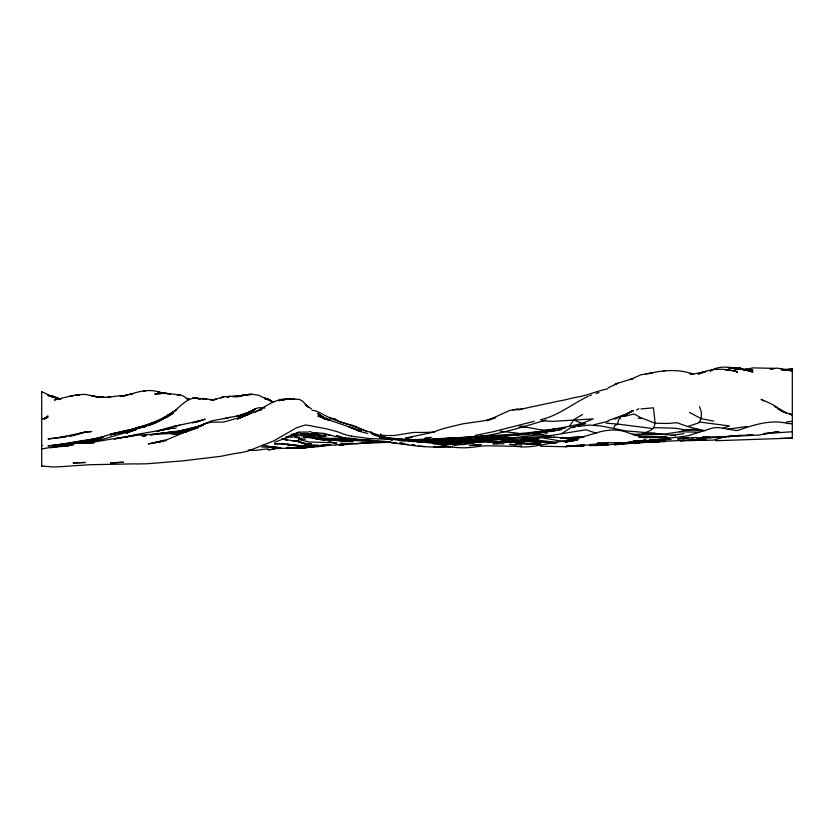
<?xml version="1.0" encoding="UTF-8"?>
<svg xmlns="http://www.w3.org/2000/svg" width="834" height="834" viewBox="0 0 834 834"><rect width="100%" height="100%" fill="white"/><g stroke="black" fill="none" stroke-linecap="round" stroke-linejoin="round"><path stroke-width="1.25" d="M315.825 439.018L353.136 441.801M632.318 434.42L642.19 434.045L650.353 430.5L653.825 427.644L655.149 423.224L653.439 407.816L641.002 408.931M577.67 426.539L589.096 425.048L601.231 426.018L613.709 428.478L614.595 425.715L617.629 424.089L653.178 428.593M699.559 406.658L701.467 412.642L701.206 418.637L698.767 422.828L687.758 426.581L677.062 422.713L667.627 423.474L655.149 423.224L643.129 418.595L638.281 418.209M478.758 442.166L439.56 442.03L442.333 442.124L440.759 441.28L441.061 440.769M540.098 433.638L518.977 434.524L514.244 434.076L538.076 431.731L569.57 426.351L573.615 419.856L582.57 414.488M497.95 441.791L510.846 439.289L529.454 439.101M553.943 431.261L528.808 432.94L536.585 432.241M479.717 436.808L481.041 435.484M528.808 432.94L552.4 431.126L555.131 428.593L561.355 429.176M620.798 417.834L618.515 419.804L617.629 424.089L606.203 423.151M44.41 418.897L48.028 415.978L43.806 419.033M474.942 439.07C503.851 436.776 532.926 439.497 561.553 433.722L570.664 427.811L575.335 426.956M255.475 412.038C266.38 406.033 276.878 397.484 290.19 399.006L279.244 400.257M173.68 411.725L176.787 409.546M693.002 438.017L689.562 440.143L680.419 440.779L713.581 440.102L721.41 437.944M472.972 442.468L469.834 441.551L442.333 442.124M154.717 423.359L167.363 415.812L154.717 423.213L148.452 425.517L167.363 417.021L173.68 412.945L161.035 420.023L148.452 425.653M608.142 387.873L617.629 383.286L633.267 378.448L630.15 379.606L641.127 374.716L652.198 373.173L645.87 373.632M44.859 418.845L48.028 417.125L41.7 419.095M175.755 410.276L161.035 419.815L129.593 431.72L135.932 429.625L104.25 438.851L85.287 443.334L91.604 441.864L85.287 443.104L91.604 443.104C78.907 440.633 66.887 446.586 54.314 447.139L56.827 446.93M238.555 416.771L249.137 412.048L236.439 416.427L242.798 414.957L255.475 408.816L249.137 412.465L255.475 408.712L258.655 407.753L265.035 408.055M698.089 373.893L706.002 371.547L693.335 374.091L690.177 373.903L693.335 374.237L690.177 373.392L693.335 374.32C679.283 368.795 663.499 370.077 649.029 373.455M433.211 443.782L443 442.479L468.312 443.261M636.623 409.921L638.907 408.764M259.718 410.578L261.834 409.536M443 442.479L439.56 442.03M126.424 433.044L135.932 428.801L142.249 426.956M161.035 420.232L154.717 423.213L148.452 424.944L154.717 422.609L142.249 426.737L148.452 425.194L110.588 434.441L128.54 430.396C111.798 432.502 96.598 439.601 80.293 443.396M698.611 374.091C710.495 368.034 725.038 368.096 737.485 372.006L734.327 370.723L725.59 370.035M129.593 431.824L126.424 433.19L135.932 429.27L129.593 431.449L135.932 429.791M149.703 434.848C168.291 431.783 187.723 431.564 205.174 423.755L192.529 429.75L205.174 423.557L211.513 422.202L223.762 422.056L242.798 416.625L237.492 418.897M254.422 410.484L242.798 414.957L211.513 420.909L167.363 439.539L148.452 443.949L161.035 441.28L154.717 442.739L161.035 441.926M130.646 431.387L135.932 429.166M622.8 416.52L626.344 415.061M485.482 436.015L460.556 437.475M287.209 437.485L274.532 442.27M545.884 419.929C525.806 426.32 505.446 432.314 484.575 435.911M614.47 419.148L627.032 413.935L633.267 410.432L627.032 413.81L633.267 410.589L627.032 413.779L608.142 420.607M301.71 438.079L298.353 439.351L309.237 442.01L336.821 442.833M596.133 393.565L599.041 392.48M588.293 396.213C572.322 403.833 558.446 415.707 540.62 419.679M261.834 409.119L237.492 418.856L249.137 414.123M156.823 431.449C172.429 425.403 189.318 423.933 205.174 419.137L198.846 421.504L192.529 422.796L198.846 421.034L194.635 422.452M299.197 432.189L293.172 434.337L299.197 432.189L308.372 432.054M482.375 438.674L486.858 437.089L528.568 434.389M73.027 435.817L85.287 432.085L91.604 431.543L85.287 432.085L60.601 437.266L66.908 436.463L48.028 438.945L64.385 437.141M239.608 396.254L242.798 395.149L252.306 394.388L249.137 394.263L236.439 396.619L242.798 395.566L223.762 396.734L214.661 399.622L216.235 399.09L213.087 399.913L209.918 399.632L214.661 399.767M723.005 428.176L729.489 425.945L699.173 421.983M589.784 395.691L591.379 395.16M128.54 430.198L117.969 433.169C137.235 427.8 157.042 423.234 173.68 411.475L167.363 415.582C178.174 411.277 187.15 393.596 200.431 399.277L197.293 398.318L213.087 399.705M278.723 400.81L287.209 398.986L299.197 399.319L302.221 400.873L308.372 407.138L305.254 404.511L311.489 408.983M743.751 369.879L752.956 367.888L774.536 368.357L771.221 368.962M119.033 433.169L128.54 430.407M115.863 433.565L113.747 434.107L123.255 431.658M148.452 424.704L136.984 428.113M743.751 369.921L746.878 368.993L743.125 370.004M133.815 429.051L145.971 426.372L129.593 430.104L135.932 428.509M173.68 432.575L203.069 425.246M50.123 447.837L60.601 445.627L73.027 444.282L54.314 446.836M113.747 434.014L123.255 431.741M179.894 431.074L173.68 432.377L197.585 427.946L179.894 431.532L167.363 433.034L173.68 432.46L192.529 428.03M584.978 423.682L571.926 427.331M86.34 442.583L91.604 441.103M162.098 441.634L166.31 440.467M125.371 431.459L128.54 430.594M223.762 418.772L230.111 417.25M179.894 431.731L197.585 427.998L192.529 428.864M518.79 409.901L521.167 409.275M104.25 436.401L91.604 439.57L102.989 437.256M624.051 416.531L634.028 413.956L642.138 418.449M521.959 408.91L509.751 410.422L487.129 420.722L495.657 417.553L484.106 420.763L462.891 423.818L443.865 428.436L431.168 432.658L405.793 438.017M521.959 409.077L525.931 408.118A101.258 101.258 0 0 1 529.1 407.43L559.239 400.977A91.813 91.813 0 0 0 567.172 399.35L571.926 398.152A90.969 90.969 0 0 1 574.303 397.609C585.802 396.233 596.393 391.042 607.611 388.884M161.035 430.584L165.257 429.52M124.308 437.339C146.242 432.492 169.344 435.984 191.257 430.323M142.249 427.279L145.971 426.362M593.85 424.819L608.278 421.274M173.68 428.613L176.172 427.998M124.308 437.433L135.932 434.566L173.68 428.009L167.363 428.999M289.586 447.483L288.001 447.848A31.515 31.515 0 0 1 285.603 448.244L275.314 448.588A95.503 95.503 0 0 0 272.958 448.609M569.57 426.351L582.007 423.37L593.255 418.897L552.723 421.358L541.485 420.732M609.174 444.605L617.358 444.178M186.18 430.063L173.68 432.523L178.653 431.876M559.03 429.583L565.254 428.123M79.042 433.555L85.287 432.095M534.271 421.285L492.894 431.772L475.015 435.473M41.7 448.973L54.314 446.701L73.027 444.866M202.641 425.225L192.529 427.978L198.846 426.57M511.075 439.581C497.471 440.31 483.459 437.006 470.136 440.842L469.834 441.551L497.2 441.54M396.369 439.278L434.962 440.821L455.437 439.893L457.908 439.351L459.169 437.933L493.436 436.672M119.45 432.815L116.916 433.263L123.255 431.856L110.588 433.941M123.255 437.548L135.932 435.067L86.548 443.208M389.228 441.509C372.454 442.52 355.805 443.146 338.979 445.377M770.116 369.128L777.33 368.128L792.3 370.89L781.385 369.431M96.661 438.757L85.287 440.675M249.137 412.257L251.67 411.725M97.922 438.319L102.989 437.287M173.68 426.497L179.894 425.246M653.825 427.644L675.415 428.228L685.517 429.906L705.011 430.646L697.172 429.051L685.517 429.906L680.023 431.731L663.635 434.233L634.142 435.317M116.916 433.294L123.255 432.033M81.544 443.188L85.287 442.447L80.293 443.334M186.18 431.97L173.68 434.399L186.18 431.97L171.158 434.17M432.825 439.028C441.176 440.269 449.172 437.224 457.449 437.86M712.319 370.223L710.214 370.88C719.429 365.146 730.636 367.106 740.623 369.316L728.092 367.815M114.383 439.226L116.916 438.726M97.922 438.142L56.827 444.96M688.78 440.581L692.501 439.872M561.553 433.722L585.968 429.791L596.247 433.159M119.45 438.257L121.993 437.787M715.489 440.738L792.3 438.1L792.3 368.909L787.619 369.816L792.3 369.087M410.099 439.852C430.417 438.872 451.017 441.259 471.418 439.445L455.437 439.893M471.22 443.302L473.503 442.875M69.358 436.474L71.807 436.036M330.118 445.127L317.785 446.732L287.209 448.108L293.172 447.921L287.209 447.483L305.254 447.973L317.785 445.992L287.209 447.9L302.825 447.431M63.123 445.669L73.027 444.616M658.537 439.257L668.68 439.07L645.87 441.822L669.942 439.007L649.665 439.549M54.314 445.095L48.028 445.846L79.042 443.021L60.601 444.574L84.036 440.873M66.908 443.646L85.287 440.435M645.87 440.018L627.032 442.708L645.87 440.571M633.267 441.53C621.424 444.386 609.216 441.478 597.29 443.427L600.782 443.229M535.386 438.653L505.331 442.447L501.661 442.145L534.073 439.695L557.352 442.5M706.325 439.925L693.794 439.925M143.49 435.859L145.971 435.452L142.249 435.723L145.971 435.4M565.254 441.989L577.597 439.862L565.254 441.989L577.597 439.925L573.875 440.477M405.793 438.33L412.142 437.308L405.793 438.09M424.829 438.413L431.168 437.391L424.829 438.309M551.128 436.119C533.541 432.085 513.452 441.228 495.938 436.641M614.47 444.293L639.553 442.864L652.198 440.863M465.935 443.177L470.501 442.458L441.123 442.343M683.849 433.68L671.214 435.265M552.4 431.126L561.292 429.791M728.092 429.103L746.878 426.528M633.267 443.125L658.537 440.154L664.875 440.081M683.473 438.747L687.08 438.204M537.388 433.857L543.268 434.347M654.336 441.52L659.35 441.53M66.908 445.794L70.588 445.22M328.888 444.887L317.785 446.346L305.254 446.649L317.785 445.742M531.477 439.268L542.1 437.735L563.93 441.645M311.489 445.366L314.011 445.002M505.331 442.447L538.566 440.112M615.127 444.71L618.797 444.178M621.236 443.834L624.895 443.313M60.601 446.638L65.646 445.929M664.875 439.674L669.942 439.111M744.376 369.952L746.878 369.608M518.998 440.738L521.448 440.404M639.553 441.207L633.267 441.092L645.87 440.331L633.267 441.405L658.537 439.852L652.198 439.799L671.214 439.487M150.964 434.983L154.717 434.493M519.144 427.175C531.07 425.997 542.715 433.117 555.131 428.593M116.916 438.152L123.255 437.36M583.81 444.71L565.254 446.722L540.62 446.221M528.871 439.403L532.738 438.924M577.597 445.387L565.254 446.722M512.858 441.53L515.318 441.228M235.647 453.415L224.554 455.541A47.632 47.632 0 0 1 217.403 456.709L183.303 460.816L148.431 463.662A83.129 83.129 0 0 1 146.044 463.798L137.318 463.933A98.193 98.193 0 0 1 134.138 463.86L90.51 464.705L72.287 465.862A105.178 105.178 0 0 1 69.91 466.06L58.797 466.779A73.621 73.621 0 0 1 51.645 466.842L41.7 466.05M307.746 445.804L299.197 446.211L287.209 444.147L293.172 445.366L280.829 443.73L274.532 443.74M614.47 444.803L629.524 443.302L627.032 443.407M512.691 409.671L518.79 409.369L515.62 409.327M792.3 431.751L763.642 433.68L778.998 431.605L758.513 435.098L728.092 436.536L740.623 435.358L721.827 437.454L709.171 437.589M712.789 437.443L689.562 440.143L664.385 441.342M786.452 421.983L792.3 421.347M660.372 437.381L664.99 436.88M501.661 441.363L503.611 441.155M663.291 370.89L664.875 370.723M328.888 444.97L319.015 445.658L330.118 445.262L299.197 445.929L311.489 445.763L302.825 445.804M577.597 445.502L571.405 446.159L583.81 445.168M143.49 435.796L145.971 435.546L142.249 435.796M444.845 439.018L469.73 437.068L518.091 435.098M91.604 443.208L94.127 442.958M291.149 434.358L315.554 433.607L318.963 434.368M86.548 443.292L91.604 442.802L85.287 443.094M489.516 441.78L476.662 442.406L463.381 444.616L454.467 444.762L461.577 444.157M304.045 447.295L287.209 448.108L304.045 447.305M450.871 440.143L443.532 440.727C422.734 442.281 402.217 437.933 381.451 438.038M664.875 441.634L640.814 442.145L652.198 441.332L633.267 442.958L658.537 441.78M608.142 445.189L589.784 445.669M439.695 438.705L433.659 439.111M501.338 441.937L512.483 440.915M416.145 439.935L422.546 439.56M633.736 442.614L636.217 442.385M734.327 435.911L721.827 436.755L725.59 436.62M792.3 368.941L781.385 369.587M161.035 432.992L173.68 432.179L167.363 432.46M442.281 445.825L446.138 445.492M452.57 444.939L459.002 444.386M746.878 435.4L752.956 434.889L740.623 435.452M544.936 433.232L547.354 433.023M477.173 439.247L455.802 441.019L443.532 440.727M242.798 395.149L252.306 394.315L258.655 395.253L271.384 401.467M319.015 445.648L330.118 444.929M522.136 439.07L538.118 438.017M493.457 441.593L500.932 441.53M561.094 438.152L584.394 436.714L561.084 438.184M349.446 438.319L329.711 438.413L303.201 437.12C326.938 439.654 351.218 438.017 375.102 440.665M453.811 437.683L415.249 440.185L397.849 439.518M434.722 432.033L433.93 432.095A79.918 79.918 0 0 1 431.553 432.231L422.035 432.471A95.722 95.722 0 0 1 419.648 432.46L414.894 432.429A36.925 36.925 0 0 0 412.517 432.575L394.273 435.515L375.237 435.452M696.505 437.975L702.833 437.506M656.775 441.905L660.58 441.624M377.646 441.613L357.671 443.74L340.428 443.271M513.723 440.8L517.539 440.519M638.917 437.058L645.641 436.62L653.564 437.475M489.391 435.734L515.11 434.139M497.168 436.557L508.187 435.765M635.779 441.353L639.553 441.071L627.032 442.75L614.47 443.115M658.537 440.071L662.342 439.799M691.449 437.84L696.505 437.475M66.908 443.99L54.314 444.793M564.931 438.267L568.642 438.006M589.784 444.616L608.142 443.146M389.749 441.968L316.68 439.132M386.382 441.697L363.52 442.479M432.596 439.122L437.454 438.809M643.452 437.767L660.736 437.235M481.072 444.501L469.24 445.512L481.072 444.689M573.875 445.742L566.484 445.971M296.185 440.696L305.254 443.459L311.489 443.657L305.254 444.042L295.58 440.727M308.997 445.804L305.254 446.044L317.785 445.293L305.254 445.961M403.792 440.331L447.045 444.48L461.16 443.615M664.875 439.289L667.409 439.132M299.197 447.514L305.254 447.139M533.604 434.087L537.68 433.836M488.307 435.765L494.353 436.318L518.977 434.524M475.797 442.458L479.602 442.239M642.19 434.045L654.961 433.315L675.686 435.744M597.29 443.417L599.615 443.281M633.267 442.958L639.553 442.604L629.524 442.729M469.99 439.341L472.461 439.205M486.889 435.869L469.73 437.068L470.324 437.412M427.852 439.289L415.395 439.904M560.438 437.673L563.94 437.485L574.324 439.664M369.806 440.018L349.071 439.174L345.088 439.747L349.884 440.915L341.7 441.009L335.883 439.956M467.394 443.261L469.782 443.135M502.172 441.447L504.622 441.322M293.172 399.069L287.209 398.902L294.673 399.048M436.526 438.986L500.515 437.11M780.113 438.444L792.3 438.1M683.849 438.423L677.542 438.715L690.177 437.683L677.542 438.59L683.849 438.799M311.489 443.573L305.254 443.844L299.197 441.999L305.254 443.844L311.489 443.657M336.446 445.127L323.936 445.147M467.582 443.261L470.157 443.156M288.845 435.848L317.431 435.567L326.271 436.192M498.409 443.511L492.894 443.719L503.976 443.824M380.45 442.103L390.521 441.749M274.532 443.938L280.829 443.73L299.197 445.575L287.209 444.564L293.172 445.158M293.172 447.712L287.209 447.9L293.172 447.889M728.092 367.658L740.623 368.284L752.956 371.985L748.098 371.182M412.684 439.601L427.738 439.226M666.668 436.453L639.198 437.162M440.759 441.28C459.597 441.165 478.601 439.164 497.366 441.217M487.609 441.853L530.966 441.697L555.559 442.677M441.269 441.467C422.598 443.365 404.261 438.694 385.662 438.621M514.912 440.769L517.288 440.717M412.809 441.019L422.119 440.957L433.326 442.614L442.698 442.635M487.629 442.447L490.173 442.395M404.292 440.644L420.211 441.144M584.071 445.137L590.222 445.043M450.204 447.18L437.516 447.358L418.48 446.263L386.747 442.103M482.969 439.299L514.349 438.934L507.114 437.642M543.81 437.402L556.309 437.297L568.538 438.34M698.871 432.179L679.574 431.751M447.045 444.48L453.342 444.449M589.784 444.991L608.142 445.022M489.037 441.603L510.127 441.853M388.696 442.291L363.697 443.313L361.549 442.27M433.326 442.614L417.813 441.968M645.87 441.843L652.198 441.853M399.444 443.302L403.249 443.313M566.484 446.002L583.81 445.867M578.786 438.747L566.484 438.705M424.829 446.617L418.48 445.992M186.18 398.704L189.349 398.746M399.423 440.613L405.553 440.654L398.516 439.945M417.792 441.728L427.79 441.791M437.516 446.888L443.865 447.16L433.711 446.617M440.039 442.083L418.47 441.04M454.144 444.011L438.965 443.448M325.416 439.622L319.922 439.528L313.157 438.236M379.751 437.808L409.14 440.571M314.637 432.544L323.936 433.43L336.446 436.797M286.323 437.099L292.63 437.245M501.547 441.864L519.384 441.895L524.117 442.823M515.62 444.772L509.751 444.397L521.959 444.981M261.834 447.066L274.532 447.285M458.137 439.393L460.232 439.476M520.03 426.195L525.107 426.403M302.825 445.721L305.254 445.815M303.743 437.61L306.151 437.714M285.999 437.131L288.199 437.224M530.966 441.697L556.247 443.052M746.878 369.681L752.956 369.994L734.327 368.816L738.1 369.149M348.195 438.236L355.826 438.632M313.334 438.048L322.821 438.538M300.647 434.014L312.072 434.712M521.167 446.743L516.413 446.419A105.178 105.178 0 0 0 514.036 446.294L487.077 445.794A98.829 98.829 0 0 0 480.718 446.253L471.992 447.316A82.107 82.107 0 0 1 452.164 447.055M308.736 434.285L322.372 435.139M518.957 433.326L500.275 431.22M521.959 443.521L515.62 443.104L528.308 444.147L540.62 443.949L528.308 443.938L515.62 442.687M781.385 369.712L786.452 370.046L781.385 369.347M396.911 443.135L386.747 441.832M792.3 423.808L789.391 423.609A45.985 45.985 0 0 1 787.63 423.432C771.002 419.293 754.113 424.735 738.507 430.24A16.18 16.18 0 0 1 736.12 430.563L719.44 427.696A23.196 23.196 0 0 0 712.288 428.113L688.509 435.629A38.239 38.239 0 0 1 686.142 436.046L675.04 437.485A38.833 38.833 0 0 1 667.909 437.642L662.352 437.131A53.512 53.512 0 0 0 655.201 437.068L644.088 437.537L636.165 435.275A71.078 71.078 0 0 0 629.034 433.117C616.92 428.05 604.514 429.833 592.547 434.097A63.655 63.655 0 0 0 590.17 434.712L577.482 438.423L536.241 445.804A68.617 68.617 0 0 1 521.167 446.899M654.961 433.315L625.74 430.876L613.709 428.478M376.405 440.759L385.485 441.405M400.987 440.602L403.468 440.779M299.197 438.872L305.254 439.32M402.999 440.269L389.509 439.351A105.668 105.668 0 0 1 387.132 439.257L368.899 438.538L351.448 436.088M338.76 437.256L346.068 437.86M161.035 393.679L154.717 394.055L164.215 393.127L179.894 394.878L183.032 395.879L187.765 399.027M343.295 445.2L337.999 444.699L327.71 440.644M338.854 437.391L345.776 438.058M261.834 445.398L268.214 446.034M268.214 446.451L280.829 447.691M299.197 441.374L293.172 440.769L299.197 441.447L296.789 440.832M408.326 444.574L400.716 443.344L403.249 443.636M299.197 441.593L282.101 439.143M291.17 434.941L297.519 435.619M409.233 441.05L414.144 441.572M585.447 423.745L582.007 423.37L573.615 419.856M312.041 410.255C320.496 410.943 326.584 418.543 334.987 418.689L337.874 420.92L392.418 440.008M330.118 435.16L323.936 434.347M406.398 439.299L438.403 441.52M317.16 435.056L325.229 436.005M399.444 443.188L403.249 443.678M248.344 449.933L253.89 450.381A27.042 27.042 0 0 0 256.267 450.308L261.834 449.578A95.503 95.503 0 0 1 268.214 448.859M274.532 447.066L280.829 447.9M570.55 439.455L574.407 439.977M410.891 441.311L413.393 441.655M417.146 442.156L419.648 442.489M379.272 437.746L384.38 438.444M307.902 435.953L318.275 437.402L321.288 436.589L317.431 435.567M294.246 436.735L296.591 437.068M60.601 399.205L54.314 396.609L48.028 395.493L60.601 399.205L57.452 398.673L59.548 399.006L57.452 398.861L54.314 400.028L73.027 395.441L82.17 394.482L85.287 394.378L97.922 397.099L101.091 397.349L91.604 395.785L97.922 397.099L104.25 397.307L101.091 397.391L110.588 397.318L107.419 397.255L120.086 395.743L123.255 396.119L120.086 395.931L124.839 395.712L128.009 394.93L123.255 395.837L132.762 393.638L129.593 394.565C139.591 391.021 150.808 388.592 161.035 392.71L157.887 392.116L164.215 393.606M411.558 440.832L398.464 439.601L375.331 435.557M320.35 439.518L325.26 440.269M412.142 444.96L414.675 445.356M531.8 432.856L535.803 433.503M328.888 419.846L317.785 415.957C332.151 421.295 347.1 425.726 361.372 431.814L349.092 426.998L355.378 428.832M713.706 421.118L701.206 418.637L689.541 412.486M323.936 418.929L328.888 419.94M266.619 399.006L265.035 398.662L268.214 399.111L273.479 402.29M362.436 432.085L367.731 433.43M371.099 433.576L391.897 440.008M687.758 426.581L697.172 429.051M379.084 436.411L388.394 439.122M361.372 430.803L355.378 429.197L361.372 430.938M792.3 414.779L783.272 411.808L786.452 412.924L780.113 410.119L783.272 411.339L771.773 404.063L761.077 399.33L763.642 400.946M424.829 438.548L426.508 439.038M435.661 443.98L433.19 443.219L445.033 445.763A83.973 83.973 0 0 0 452.174 447.003M342.774 437.756L336.446 435.515L342.774 437.986M309.445 431.418L315.554 433.607M330.118 419.763L323.936 417.521L317.785 413.581L323.936 417.73L317.785 413.31M330.024 418.126L341.502 422.358L353.679 425.653L366.449 431.47M324.968 418.626L328.064 419.804M53.272 397.338L48.028 395.212L59.548 398.944M285.082 439.278L287.209 440.185M55.367 397.849L58.505 399.225M52.219 396.463L41.7 391.73M265.035 397.912L268.214 399.34M268.214 399.528L273.479 402.384L268.214 399.34M321.882 417.136L323.936 418.23M372.923 434.233L374.581 435.16M385.621 438.924L382.879 437.329L380.408 434.045L384.495 436.974M370.942 431.668L372.027 432.877M523.043 438.872L523.908 440.05M553.693 436.484L554.11 437.652M41.7 391.584L41.7 466.352M41.7 445.627A43.921 43.921 0 0 1 42.253 445.564M351.448 436.078A45.526 45.526 0 0 1 343.504 434.055L338.76 432.231A53.032 53.032 0 0 0 336.383 431.407L327.647 429.124A111.058 111.058 0 0 0 324.478 428.478L307.037 425.121A14.699 14.699 0 0 0 304.65 425.173L296.716 427.738L273.75 440.863L249.929 450.329A28.116 28.116 0 0 1 247.552 451.152L242.006 452.424A97.786 97.786 0 0 1 235.647 453.425M617.629 383.275L614.47 384.662L617.629 383.286M161.035 429.906L156.823 431.689L161.035 429.948M223.762 396.734L220.781 397.891L223.762 396.828M702.833 372.245L700.727 373.048L702.833 372.287M116.916 432.836L110.588 434.994L116.916 432.877M96.869 439.372L92.657 440.759L96.869 439.382M712.319 370.056L710.214 370.744L712.319 370.129M101.091 438.1L97.922 439.038L101.091 438.1M142.249 426.372L135.932 428.05L142.249 426.435M230.111 396.369L226.931 397.172L230.111 396.4M186.18 431.324L179.894 432.794L186.18 431.334M73.027 395.712L69.973 396.421L73.027 395.712M194.124 397.922L192.529 398.287L194.124 397.922M200.431 398.694L198.846 399.038L200.431 398.767M245.967 394.691L242.798 395.358L245.967 394.732M282.413 399.517L280.829 399.799L284.008 399.632L282.413 399.517M236.439 396.192L233.27 396.755L239.608 396.494L236.439 396.192M69.358 445.439L66.908 445.877L69.358 445.439M145.356 390.75L143.802 391.01L145.356 390.76M69.358 445.273L66.908 445.606L69.358 445.283M203.579 398.506L202.005 398.673L206.738 398.944L203.579 398.506M443.865 446.628L437.516 447.285L443.865 446.628M274.532 449.151L268.214 449.776L274.532 449.151M721.827 437.183L709.171 437.339L721.827 437.183M79.042 462.63L73.027 463.037L85.287 462.474L79.042 462.63M123.255 462.234L110.588 462.87L123.255 462.234M709.171 436.62L702.833 437.026L709.171 436.62M305.254 447.785L299.197 448.129L305.254 447.785M79.042 395.17L76.04 395.149L79.042 395.17M583.81 445.846L577.597 445.794L583.81 445.856M266.619 398.798L265.035 398.777L266.619 398.798M60.601 399.069L57.452 398.944L60.601 399.069M179.894 394.816L176.808 394.691L179.894 394.878M299.197 437.631L294.381 437.339L299.197 437.631M161.035 392.585L157.887 392.345L161.035 392.585M164.215 393.429L161.035 393.158L164.215 393.429M299.197 441.551L293.172 441.009L299.197 441.551M287.209 439.56L282.101 439.059L287.209 439.56M197.293 398.152L195.719 397.985L197.293 398.162M293.172 399.298L290.19 398.944L293.172 399.298M170.522 393.867L167.363 393.492L170.522 393.95M740.623 368.305L734.327 367.492L740.623 368.305M167.363 393.627L164.215 393.189L167.363 393.627M414.675 445.293L412.142 444.866L414.675 445.314M361.372 431.241L357.776 430.542L361.372 431.241M739.362 369.118L734.327 368.138L739.362 369.16M287.209 439.768L283.383 439.018L287.209 439.768M54.314 396.755L51.166 396.014L54.314 396.755M792.3 414.873L789.371 413.935L792.3 414.873M737.485 371.901L734.327 370.765L737.485 371.901M780.113 409.577L777.33 408.379L783.272 411.871L780.113 409.567M777.33 407.711L774.536 406.241L777.33 407.732M271.384 401.331L269.799 400.111L271.384 401.331"/></g></svg>
